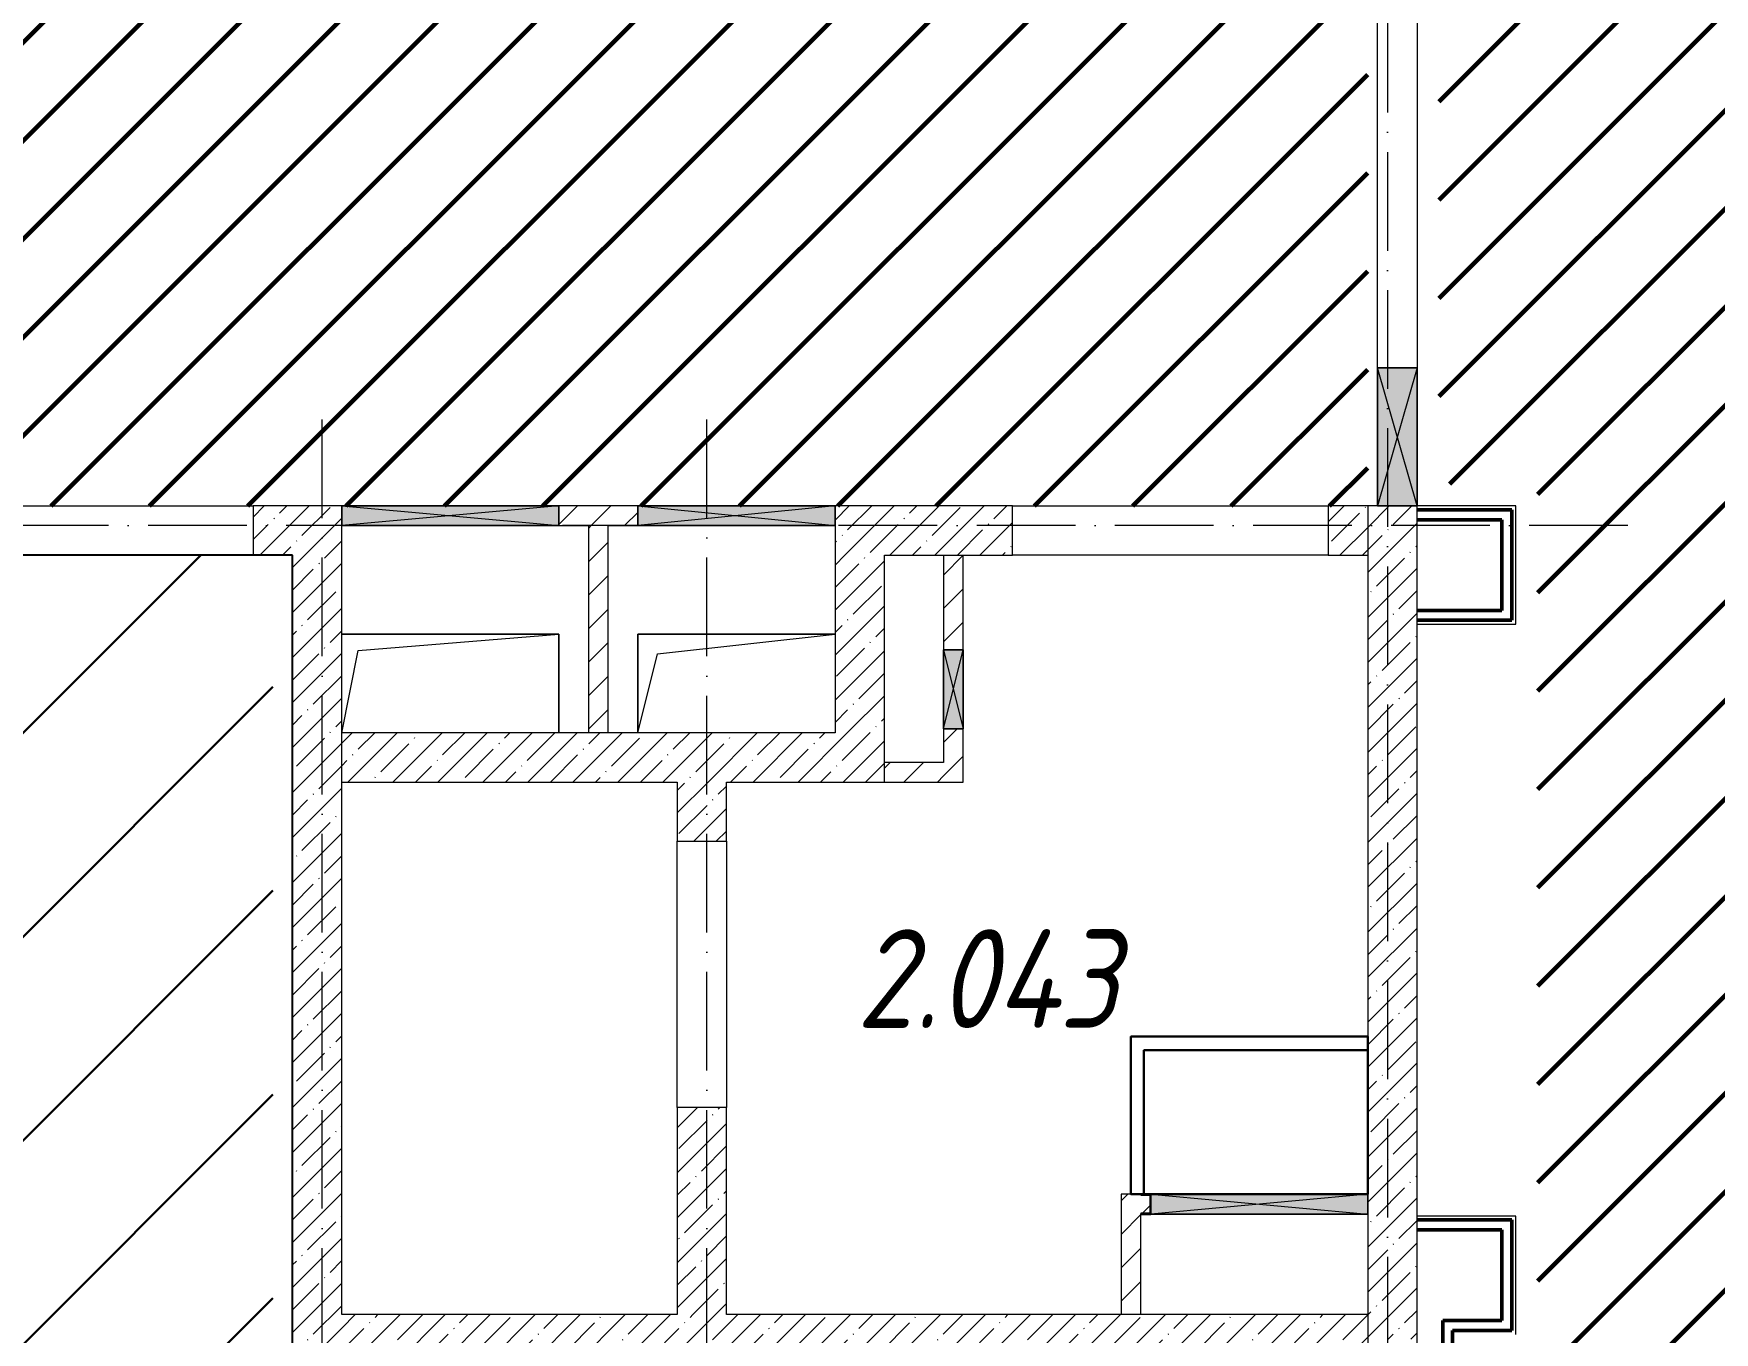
# Model space of a CAD drawing. Header units: millimetres. Extents: x -606178 to 312196, y -19338 to 632709.
# Drawn here: x -182663 to -174144, y 453685 to 460270 of the extents above; entities that cross this region are included whole.
import ezdxf

# ---------------------------------------------------------------- set-up
doc = ezdxf.new("R2010")
doc.units = ezdxf.units.MM
doc.linetypes.add('50_200_ШТРИХ_1Т_ш5_п1_п1_', pattern=[700, 500, -100, 0, -100])
for name, color, linetype, lineweight in [('4) ЛЕстницы', 5, 'Continuous', 30), ('6.4.1) Окр пт с инж. ПТ2.16', 3, 'Continuous', 60), ('A-DETL-GENF-OTLN', 7, 'Continuous', 9), ('A-FLOR-____-OTLN', 7, 'Continuous', 9), ('A-GENM-____-MCUT', 7, 'Continuous', 25), ('A-GENM-____-OTLN', 7, 'Continuous', 9), ('A-GENM-____-OTLN-1', 7, 'Continuous', 25), ('A-GLAZ-____-OTLN', 7, 'Continuous', 9), ('A-WALL-____-MCUT-1', 7, 'Continuous', 9), ('A-WALL-____-MCUT-2', 7, 'Continuous', 50), ('A-WALL-____-OTLN', 7, 'Continuous', 9), ('A-WALL-____-PATT-1', 7, 'Continuous', 9), ('A-WALL-FNSH-MCUT-1', 7, 'Continuous', 9), ('I-WALL-____-OTLN', 7, 'Continuous', 9), ('S-GRID-____-OTLN-1', 7, '50_200_ШТРИХ_1Т_ш5_п1_п1_', 9), ('Марки помещений', 7, 'Continuous', 9)]:
    doc.layers.add(name, color=color, linetype=linetype, lineweight=lineweight)
doc.styles.add('ISOCPEUR_I_3', font='isocpeui.ttf', dxfattribs={"width": 0.85, "height": 2.2})
pattern_1 = [(45, (-264901.3, 451794.26), (-114.04925, 114.04925), []), (45, (-264787.25, 451794.26), (-114.04925, 114.04925), [201.612, -40.322, 3.353, -36.97])]
pattern_2 = [(45, (-264901.3, 451794.26), (-84.85281, 84.85281), [])]

# ---------------------------------------------------------------- blocks, each defined once
blk = doc.blocks.new('AR_Отверстие прямоугольное _в плите_ - AR_Отверстие прямоугольное _в плите_-V193-АР1_План отверстий 2 этажа в осях 1-64_А-ГГ')
at = {"layer": 'A-GENM-____-OTLN'}
for p, q in [((500, 250), (-500, 250)), ((-500, 250), (-500, -250)), ((-400, 150), (500, 250)), ((-500, -250), (-400, 150))]:
    blk.add_line(p, q, dxfattribs=at)
blk = doc.blocks.new('AR_Отверстие прямоугольное _в плите_ - AR_Отверстие прямоугольное _в плите_-30552508-АР1_План отверстий 2 этажа в осях 1-64_А-ГГ')
at = {"layer": 'A-GENM-____-OTLN'}
for p, q in [((550, 250), (-550, 250)), ((-466.7, 166.7), (550, 250)), ((550, -250), (550, 250)), ((-550, -250), (-466.7, 166.7))]:
    blk.add_line(p, q, dxfattribs=at)
blk = doc.blocks.new('AR_Отверстие прямоугольное _в стене_ - AR_Отверстие прямоугольное _в стене__ЭОМ-36409893-АР1_План отверстий 2 этажа в осях 1-64_А-ГГ')
at = {"layer": 'A-GLAZ-____-OTLN'}
blk.add_hatch(color=256, dxfattribs=at).paths.add_polyline_path([(350, 100), (-350, 100), (-350, -100), (350, -100)], flags=0)
at = {"layer": 'A-DETL-GENF-OTLN'}
for p, q in [((-350, -100), (-350, 100)), ((-350, 100), (350, 100)), ((350, 100), (-350, -100)), ((-350, 100), (350, -100)), ((350, 100), (-350, 100)), ((-350, 100), (-350, -100)), ((350, 100), (350, -100)), ((350, -100), (350, 100)), ((350, -100), (-350, -100)), ((-350, -100), (350, -100))]:
    blk.add_line(p, q, dxfattribs=at)
blk = doc.blocks.new('AR_Отверстие прямоугольное _в стене__БезПР - AR_Отверстие прямоугольное _в стене__БезПР-36427925-АР1_План отверстий 2 этажа в осях 1-64_А-ГГ')
at = {"layer": 'A-GLAZ-____-OTLN'}
blk.add_hatch(color=256, dxfattribs=at).paths.add_polyline_path([(500, -50), (500, 50), (-500, 50), (-500, -50)], flags=0)
at = {"layer": 'A-DETL-GENF-OTLN'}
for p, q in [((-500, -50), (-500, 50)), ((-500, 50), (500, 50)), ((500, 50), (-500, -50)), ((-500, 50), (500, -50)), ((500, 50), (-500, 50)), ((-500, 50), (-500, -50)), ((500, 50), (500, -50)), ((500, -50), (500, 50)), ((500, -50), (-500, -50)), ((-500, -50), (500, -50))]:
    blk.add_line(p, q, dxfattribs=at)
at = {"layer": 'A-GLAZ-____-OTLN'}
blk.add_line((500, 50), (-500, 50), dxfattribs=at)
blk = doc.blocks.new('AR_Отверстие прямоугольное _в стене_ - AR_Отверстие прямоугольное _в стене__ОВ-36805337-АР1_План отверстий 2 этажа в осях 1-64_А-ГГ')
at = {"layer": 'A-GLAZ-____-OTLN'}
blk.add_hatch(color=256, dxfattribs=at).paths.add_polyline_path([(-90.5, -50), (550, -50), (550, 50), (-550, 50), (-550, -50)], flags=0)
at = {"layer": 'A-DETL-GENF-OTLN'}
for p, q in [((-550, -50), (-550, 50)), ((-550, 50), (550, 50)), ((550, 50), (-550, -50)), ((-550, 50), (550, -50)), ((550, 50), (-550, 50)), ((-550, 50), (-550, -50)), ((550, 50), (550, -50)), ((550, -50), (550, 50)), ((550, -50), (-550, -50)), ((-550, -50), (550, -50))]:
    blk.add_line(p, q, dxfattribs=at)
blk = doc.blocks.new('154_Фахверк_СКБ_Швеллер - Тип_100_3960_зеркало-V199-АР1_План отверстий 2 этажа в осях 1-64_А-ГГ')
at = {"layer": 'A-GENM-____-MCUT'}
for p, q in [((175, 50), (125, 50)), ((128, 47), (175, 47)), ((128, -47), (128, 47)), ((175, 47), (175, 50)), ((125, -50), (175, -50)), ((175, -47), (128, -47)), ((175, -50), (175, -47))]:
    blk.add_line(p, q, dxfattribs=at)
blk = doc.blocks.new('AR_Отверстие прямоугольное _в стене_ - AR_Отверстие прямоугольное _в стене__ОВ-36913595-АР1_План отверстий 2 этажа в осях 1-64_А-ГГ')
at = {"layer": 'A-GLAZ-____-OTLN'}
blk.add_hatch(color=256, dxfattribs=at).paths.add_polyline_path([(550, -50), (550, 50), (-550, 50), (-550, -50), (474.6, -50)], flags=0)
at = {"layer": 'A-DETL-GENF-OTLN'}
for p, q in [((-550, -50), (-550, 50)), ((-550, 50), (550, 50)), ((550, 50), (-550, -50)), ((-550, 50), (550, -50)), ((550, 50), (-550, 50)), ((-550, 50), (-550, -50)), ((550, 50), (550, -50)), ((550, -50), (550, 50)), ((550, -50), (-550, -50)), ((-550, -50), (550, -50))]:
    blk.add_line(p, q, dxfattribs=at)
blk = doc.blocks.new('AR_Отверстие прямоугольное _в стене_ - AR_Отверстие прямоугольное _в стене__ОВ-36970111-АР1_План отверстий 2 этажа в осях 1-64_А-ГГ')
at = {"layer": 'A-GLAZ-____-OTLN'}
blk.add_hatch(color=256, dxfattribs=at).paths.add_polyline_path([(-200, -50), (200, -50), (200, 50), (-200, 50)], flags=0)
at = {"layer": 'A-DETL-GENF-OTLN'}
for p, q in [((-200, -50), (-200, 50)), ((-200, 50), (200, 50)), ((200, 50), (-200, -50)), ((-200, 50), (200, -50)), ((200, 50), (-200, 50)), ((-200, 50), (-200, -50)), ((200, 50), (200, -50)), ((200, -50), (200, 50)), ((200, -50), (-200, -50)), ((-200, -50), (200, -50))]:
    blk.add_line(p, q, dxfattribs=at)

msp = doc.modelspace()

# ---------------------------------------------------------------- hatches: boundary and pattern name
at = {"layer": '4) ЛЕстницы'}
h = msp.add_hatch(dxfattribs=at)
h.set_pattern_fill('ANSI31', color=256, scale=230)
h.set_pattern_definition([(45, (-308161, 388080.6), (-516.3647, 516.3647), [])])
h.paths.add_polyline_path([(-183501.3011, 457625.3011), (-181451.3011, 457625.3011), (-181451.3011, 450125.3011), (-183501.3011, 450125.3011)])
at = {"layer": '6.4.1) Окр пт с инж. ПТ2.16'}
h = msp.add_hatch(dxfattribs=at)
h.set_pattern_fill('ANSI31', color=256, scale=111)
h.paths.add_polyline_path([(-171763.3011, 493763.3011), (-172313.3011, 493763.3011), (-172282.8065, 494690.3933), (-175508.8065, 494690.3933), (-175539.3011, 478087.3011), (-174939.3011, 478087.3011), (-174939.3011, 476875.3011), (-171763.3011, 476875.3011)])
h.paths.add_polyline_path([(-171763.3011, 476875.3011), (-174939.3011, 476875.3011), (-174924.1531, 474383.4251), (-175540.0709, 474375.3011), (-175539.3011, 471331.8405), (-175539.3011, 457987.3011), (-175039.3011, 457987.3011), (-175039.3011, 450237.3011), (-172099.3011, 450237.3011), (-172099.3011, 450487.3011), (-171763.3011, 476575.3011)])
h = msp.add_hatch(dxfattribs=at)
h.set_pattern_fill('ANSI31', color=256, scale=111)
h.paths.add_polyline_path([(-226051.3011, 460975.3011), (-175901.3011, 460975.3011), (-175901.3011, 457875.3011), (-226051.3011, 457875.3011)])
at = {"layer": 'A-WALL-____-PATT-1'}
h = msp.add_hatch(dxfattribs=at)
h.set_pattern_fill('FP_25', color=256, style=0, pattern_type=2)
h.set_pattern_definition(pattern_1)
h.paths.add_polyline_path([(-181351.3011, 457625.3011), (-181351.3011, 457875.3011), (-181551.3011, 457875.3011), (-181551.3011, 457625.3011)], flags=0)
h.paths.add_polyline_path([(-183501.3011, 457625.3011), (-183151.3011, 457625.3011), (-183151.3011, 457875.3011), (-183501.3011, 457875.3011)], flags=0)
h = msp.add_hatch(dxfattribs=at)
h.set_pattern_fill('FP_25', color=256, style=0, pattern_type=2)
h.set_pattern_definition(pattern_1)
h.paths.add_polyline_path([(-181101.3011, 453525.3011), (-181101.3011, 457875.3011), (-181351.3011, 457875.3011), (-181351.3011, 453525.3011)], flags=0)
h = msp.add_hatch(dxfattribs=at)
h.set_pattern_fill('FP_4', color=256, style=0, pattern_type=2)
h.set_pattern_definition(pattern_2)
h.paths.add_polyline_path([(-179751.3011, 457775.3011), (-179601.3011, 457775.3011), (-179601.3011, 457875.3011), (-180001.3011, 457875.3011), (-180001.3011, 457775.3011), (-179851.3011, 457775.3011)], flags=0)
h = msp.add_hatch(dxfattribs=at)
h.set_pattern_fill('FP_25', color=256, style=0, pattern_type=2)
h.set_pattern_definition(pattern_1)
h.paths.add_polyline_path([(-176101.3011, 457625.3011), (-175901.3011, 457625.3011), (-175901.3011, 457875.3011), (-176101.3011, 457875.3011)], flags=0)
h.paths.add_polyline_path([(-177701.3011, 457625.3011), (-177701.3011, 457875.3011), (-178601.3011, 457875.3011), (-178601.3011, 457625.3011), (-178351.3011, 457625.3011)], flags=0)
h = msp.add_hatch(dxfattribs=at)
h.set_pattern_fill('FP_25', color=256, style=0, pattern_type=2)
h.set_pattern_definition(pattern_1)
h.paths.add_polyline_path([(-175901.3011, 453650.3011), (-175651.3011, 453650.3011), (-175651.3011, 457875.3011), (-175901.3011, 457875.3011), (-175901.3011, 454250.1557)], flags=0)
h = msp.add_hatch(dxfattribs=at)
h.set_pattern_fill('FP_4', color=256, style=0, pattern_type=2)
h.set_pattern_definition(pattern_2)
h.paths.add_polyline_path([(-179751.3011, 456725.3011), (-179751.3011, 457775.3011), (-179851.3011, 457775.3011), (-179851.3011, 456725.3011)], flags=0)
h = msp.add_hatch(dxfattribs=at)
h.set_pattern_fill('FP_25', color=256, style=0, pattern_type=2)
h.set_pattern_definition(pattern_1)
h.paths.add_polyline_path([(-178351.3011, 456725.3011), (-178351.3011, 457625.3011), (-178601.3011, 457625.3011), (-178601.3011, 456725.3011)], flags=0)
h = msp.add_hatch(dxfattribs=at)
h.set_pattern_fill('FP_4', color=256, style=0, pattern_type=2)
h.set_pattern_definition(pattern_2)
h.paths.add_polyline_path([(-177951.3011, 456475.3011), (-177951.3011, 456745.3011), (-178051.3011, 456745.3011), (-178051.3011, 456475.3011)], flags=0)
h.paths.add_polyline_path([(-177951.3011, 457145.3011), (-177951.3011, 457625.3011), (-178051.3011, 457625.3011), (-178051.3011, 457145.3011), (-177997.0154, 457145.3011)], flags=0)
h = msp.add_hatch(dxfattribs=at)
h.set_pattern_fill('FP_25', color=256, style=0, pattern_type=2)
h.set_pattern_definition(pattern_1)
h.paths.add_polyline_path([(-178351.3011, 456475.3011), (-178351.3011, 456725.3011), (-181101.3011, 456725.3011), (-181101.3011, 456475.3011), (-179151.3011, 456475.3011)], flags=0)
h = msp.add_hatch(dxfattribs=at)
h.set_pattern_fill('FP_4', color=256, style=0, pattern_type=2)
h.set_pattern_definition(pattern_2)
h.paths.add_polyline_path([(-178051.3011, 456475.3011), (-178051.3011, 456575.3011), (-178351.3011, 456575.3011), (-178351.3011, 456475.3011)], flags=0)
h = msp.add_hatch(dxfattribs=at)
h.set_pattern_fill('FP_25', color=256, style=0, pattern_type=2)
h.set_pattern_definition(pattern_1)
h.paths.add_polyline_path([(-179151.3011, 453775.3011), (-179151.3011, 454825.3011), (-179401.3011, 454825.3011), (-179401.3011, 453775.3011)], flags=0)
h.paths.add_polyline_path([(-179401.3011, 456175.3011), (-179151.3011, 456175.3011), (-179151.3011, 456475.3011), (-179401.3011, 456475.3011)], flags=0)
h = msp.add_hatch(dxfattribs=at)
h.set_pattern_fill('FP_4', color=256, style=0, pattern_type=2)
h.set_pattern_definition(pattern_2)
h.paths.add_polyline_path([(-177151.3011, 453775.3011), (-177051.3011, 453775.3011), (-177051.3011, 454385.3011), (-177151.3011, 454385.3011), (-177151.3011, 454285.3011)], flags=0)
h = msp.add_hatch(dxfattribs=at)
h.set_pattern_fill('FP_4', color=256, style=0, pattern_type=2)
h.set_pattern_definition(pattern_2)
h.paths.add_polyline_path([(-177051.3011, 454288.3011), (-177004.3011, 454288.3011), (-177004.3011, 454382.3011), (-177051.3011, 454382.3011), (-177051.3011, 454335.3011)], flags=0)
h = msp.add_hatch(dxfattribs=at)
h.set_pattern_fill('FP_25', color=256, style=0, pattern_type=2)
h.set_pattern_definition(pattern_1)
h.paths.add_polyline_path([(-175901.3011, 453525.3011), (-175901.3011, 453775.3011), (-181101.3011, 453775.3011), (-181101.3011, 453525.3011), (-176541.7763, 453525.3011)], flags=0)

# ---------------------------------------------------------------- linework, layer by layer
msp.add_lwpolyline([(-181351.3011, 457625.3011), (-183501.3011, 457625.3011), (-183501.3011, 450125.3011), (-181351.3011, 450125.3011)], close=True)
at = {"lineweight": 30}
for points in [[(-175901.3011, 454385.3011), (-177101.3011, 454385.3011), (-177101.3011, 455185.3011), (-175901.3011, 455185.3011)], [(-175901.3011, 454385.3011), (-177035.5968, 454385.3011), (-177035.5968, 455115.8355), (-175901.3011, 455115.8355)]]:
    msp.add_lwpolyline(points, close=True, dxfattribs=at)
at = {"layer": 'A-FLOR-____-OTLN'}
for p, q in [((-181101.3011, 457225.3011), (-180001.3011, 457225.3011)), ((-180001.3011, 457225.3011), (-180001.3011, 456725.3011)), ((-179601.3011, 457225.3011), (-178601.3011, 457225.3011)), ((-179601.3011, 456725.3011), (-179601.3011, 457225.3011))]:
    msp.add_line(p, q, dxfattribs=at)
at = {"layer": 'A-WALL-____-MCUT-1'}
for p, q in [((-181101.3011, 457875.3011), (-181551.3011, 457875.3011)), ((-181551.3011, 457875.3011), (-181551.3011, 457625.3011)), ((-177701.3011, 457875.3011), (-178601.3011, 457875.3011)), ((-177701.3011, 457625.3011), (-177701.3011, 457875.3011)), ((-175851.3011, 457875.3011), (-176101.3011, 457875.3011)), ((-176101.3011, 457875.3011), (-176101.3011, 457625.3011)), ((-175901.3011, 457875.3011), (-175901.3011, 454385.3011)), ((-175651.3011, 450375.3011), (-175651.3011, 457875.3011)), ((-181101.3011, 453775.3011), (-181101.3011, 457775.3011)), ((-178601.3011, 457775.3011), (-178601.3011, 456725.3011)), ((-181551.3011, 457625.3011), (-181351.3011, 457625.3011)), ((-181351.3011, 457625.3011), (-181351.3011, 453525.3011)), ((-178351.3011, 457625.3011), (-177701.3011, 457625.3011)), ((-178351.3011, 456475.3011), (-178351.3011, 457625.3011)), ((-176101.3011, 457625.3011), (-175901.3011, 457625.3011)), ((-178601.3011, 456725.3011), (-181101.3011, 456725.3011)), ((-181101.3011, 456475.3011), (-179401.3011, 456475.3011)), ((-179401.3011, 456475.3011), (-179401.3011, 456175.3011)), ((-179151.3011, 456175.3011), (-179151.3011, 456475.3011)), ((-179151.3011, 456475.3011), (-178351.3011, 456475.3011)), ((-179401.3011, 456175.3011), (-179151.3011, 456175.3011)), ((-179401.3011, 454825.3011), (-179401.3011, 453775.3011)), ((-179151.3011, 454825.3011), (-179401.3011, 454825.3011)), ((-179151.3011, 453775.3011), (-179151.3011, 454825.3011)), ((-175901.3011, 454285.3011), (-175901.3011, 450375.3011)), ((-179401.3011, 453775.3011), (-181101.3011, 453775.3011)), ((-175901.3011, 453775.3011), (-179151.3011, 453775.3011))]:
    msp.add_line(p, q, dxfattribs=at)
at = {"layer": 'A-WALL-____-MCUT-2'}
for p, q in [((-175171.3011, 457855.3011), (-175651.3011, 457855.3011)), ((-175171.3011, 457295.3011), (-175171.3011, 457855.3011)), ((-175651.3011, 457805.3011), (-175221.3011, 457805.3011)), ((-175221.3011, 457805.3011), (-175221.3011, 457345.3011)), ((-175221.3011, 457345.3011), (-175651.3011, 457345.3011)), ((-175171.3011, 457295.3011), (-175651.3011, 457295.3011)), ((-175171.3011, 454255.3011), (-175651.3011, 454255.3011)), ((-175171.3011, 453695.3011), (-175171.3011, 454255.3011)), ((-175651.3011, 454205.3011), (-175221.3011, 454205.3011)), ((-175221.3011, 454205.3011), (-175221.3011, 453745.3011)), ((-175221.3011, 453745.3011), (-175521.3011, 453745.3011)), ((-175521.3011, 453745.3011), (-175521.3011, 450655.3011)), ((-175171.3011, 453695.3011), (-175471.3011, 453695.3011)), ((-175471.3011, 450705.3011), (-175471.3011, 453695.3011))]:
    msp.add_line(p, q, dxfattribs=at)
at = {"layer": 'A-WALL-____-OTLN'}
for p, q in [((-183151.3011, 457875.3011), (-181551.3011, 457875.3011)), ((-177701.3011, 457875.3011), (-176101.3011, 457875.3011)), ((-181551.3011, 457625.3011), (-183151.3011, 457625.3011)), ((-176101.3011, 457625.3011), (-177701.3011, 457625.3011)), ((-179401.3011, 454825.3011), (-179401.3011, 456175.3011)), ((-179151.3011, 456175.3011), (-179151.3011, 454825.3011))]:
    msp.add_line(p, q, dxfattribs=at)
at = {"layer": 'A-WALL-FNSH-MCUT-1'}
for p, q in [((-179601.3011, 457875.3011), (-180001.3011, 457875.3011)), ((-175151.3011, 457875.3011), (-175651.3011, 457875.3011)), ((-175151.3011, 457275.3011), (-175151.3011, 457875.3011)), ((-180001.3011, 457775.3011), (-179851.3011, 457775.3011)), ((-179851.3011, 457775.3011), (-179851.3011, 456725.3011)), ((-179751.3011, 457775.3011), (-179601.3011, 457775.3011)), ((-179751.3011, 456725.3011), (-179751.3011, 457775.3011)), ((-178051.3011, 457625.3011), (-178051.3011, 457145.3011)), ((-177951.3011, 457145.3011), (-177951.3011, 457625.3011)), ((-175651.3011, 457275.3011), (-175151.3011, 457275.3011)), ((-178051.3011, 456745.3011), (-178051.3011, 456575.3011)), ((-177951.3011, 456475.3011), (-177951.3011, 456745.3011)), ((-178051.3011, 456575.3011), (-178351.3011, 456575.3011)), ((-178351.3011, 456475.3011), (-177951.3011, 456475.3011)), ((-177151.3011, 454385.3011), (-177151.3011, 453775.3011)), ((-177051.3011, 454385.3011), (-177151.3011, 454385.3011)), ((-177051.3011, 453775.3011), (-177051.3011, 454285.3011)), ((-175151.3011, 454275.3011), (-175651.3011, 454275.3011)), ((-175151.3011, 453675.3011), (-175151.3011, 454275.3011))]:
    msp.add_line(p, q, dxfattribs=at)
at = {"layer": 'I-WALL-____-OTLN'}
for p, q in [((-175851.3011, 458575.3011), (-175851.3011, 460775.3011)), ((-175651.3011, 460775.3011), (-175651.3011, 458575.3011))]:
    msp.add_line(p, q, dxfattribs=at)
at = {"layer": 'S-GRID-____-OTLN-1'}
for p, q in [((-175801.3011, 501675.2188), (-175801.3011, 447311.6528)), ((-181201.3011, 447311.6528), (-181201.3011, 458329.2751)), ((-179251.3011, 447311.6528), (-179251.3011, 458329.2751)), ((-174582.5138, 457775.3011), (-269570.0713, 457775.3011))]:
    msp.add_line(p, q, dxfattribs=at)

# ---------------------------------------------------------------- block references
at = {"layer": 'A-GENM-____-OTLN'}
for name, p in [('AR_Отверстие прямоугольное _в плите_ - AR_Отверстие прямоугольное _в плите_-30552508-АР1_План отверстий 2 этажа в осях 1-64_А-ГГ', (-180551.3011, 456975.3011)), ('AR_Отверстие прямоугольное _в плите_ - AR_Отверстие прямоугольное _в плите_-V193-АР1_План отверстий 2 этажа в осях 1-64_А-ГГ', (-179101.3011, 456975.3011))]:
    msp.add_blockref(name, p, dxfattribs=at)
at = {"layer": 'A-GENM-____-OTLN-1', "rotation": 180}
msp.add_blockref('154_Фахверк_СКБ_Швеллер - Тип_100_3960_зеркало-V199-АР1_План отверстий 2 этажа в осях 1-64_А-ГГ', (-176876.3011, 454335.3011), dxfattribs=at)
at = {"layer": 'A-GLAZ-____-OTLN'}
for name, p, rotation in [('AR_Отверстие прямоугольное _в стене_ - AR_Отверстие прямоугольное _в стене__ЭОМ-36409893-АР1_План отверстий 2 этажа в осях 1-64_А-ГГ', (-175751.3011, 458225.3011), 269.9999999999999), ('AR_Отверстие прямоугольное _в стене_ - AR_Отверстие прямоугольное _в стене__ОВ-36970111-АР1_План отверстий 2 этажа в осях 1-64_А-ГГ', (-178001.3011, 456945.3011), 90)]:
    msp.add_blockref(name, p, dxfattribs=dict(at, rotation=rotation))
for name, p in [('AR_Отверстие прямоугольное _в стене_ - AR_Отверстие прямоугольное _в стене__ОВ-36913595-АР1_План отверстий 2 этажа в осях 1-64_А-ГГ', (-180551.3011, 457825.3011)), ('AR_Отверстие прямоугольное _в стене__БезПР - AR_Отверстие прямоугольное _в стене__БезПР-36427925-АР1_План отверстий 2 этажа в осях 1-64_А-ГГ', (-179101.3011, 457825.3011)), ('AR_Отверстие прямоугольное _в стене_ - AR_Отверстие прямоугольное _в стене__ОВ-36805337-АР1_План отверстий 2 этажа в осях 1-64_А-ГГ', (-176451.3011, 454335.3011))]:
    msp.add_blockref(name, p, dxfattribs=at)

# ---------------------------------------------------------------- texts
at = {"layer": 'Марки помещений', "insert": (-178493.8989, 455728.658), "char_height": 500, "width": 817.72125, "attachment_point": 1, "style": 'ISOCPEUR_I_3'}
msp.add_mtext('2.043', dxfattribs=at)

doc.saveas('drawing.dxf')
